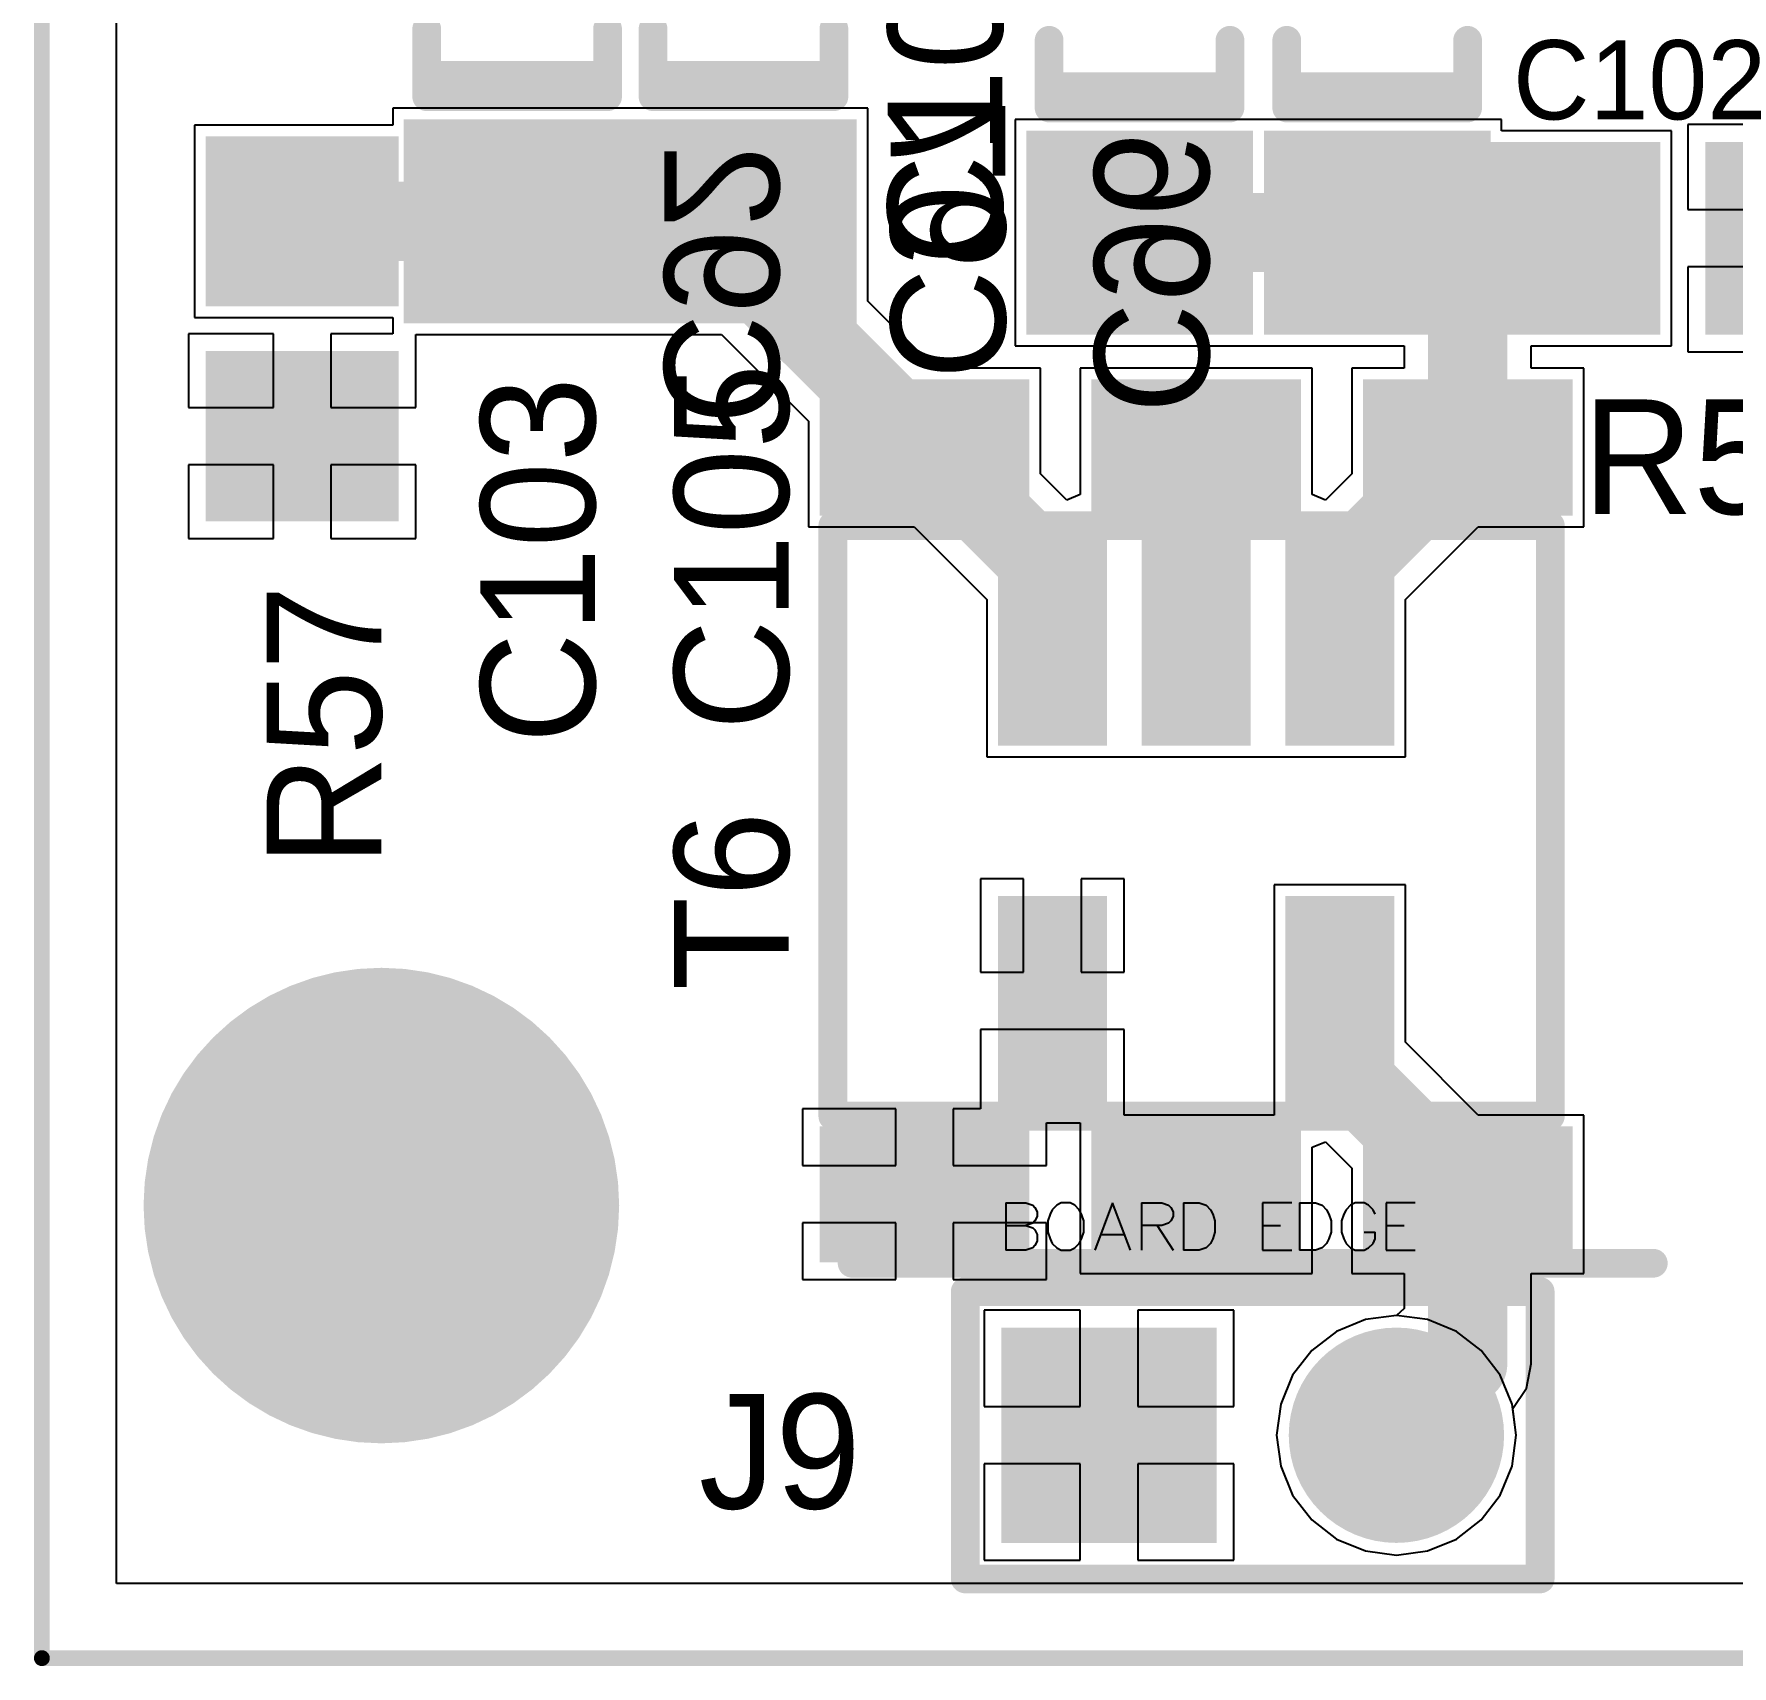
# Model space of a CAD drawing. Header units: millimetres. Extents: x 0 to 7.44, y -3.03 to 0.
# Drawn here: x -0.003 to 0.588, y -3.034 to -2.466 of the extents above; entities that cross this region are included whole.
import ezdxf

# ---------------------------------------------------------------- set-up
doc = ezdxf.new("R2010")
doc.units = ezdxf.units.MM
doc.header["$MEASUREMENT"] = 0
for name, color, linetype in [('BottomLayer', 5, 'Continuous'), ('BottomOverlay', 54, 'Continuous'), ('BottomSolder', 6, 'Continuous'), ('KeepOutLayer', 6, 'Continuous'), ('Mechanical1', 6, 'Continuous'), ('MidLayer1', 16, 'Continuous'), ('MidLayer2', 76, 'Continuous'), ('MultiLayer', 9, 'Continuous'), ('PadHoleLayer', 156, 'Continuous'), ('TopLayer', 1, 'Continuous'), ('TopOverlay', 2, 'Continuous'), ('TopPaste', 8, 'Continuous'), ('TopSolder', 216, 'Continuous'), ('ViaHoleLayer', 16, 'Continuous')]:
    doc.layers.add(name, color=color, linetype=linetype)

# ---------------------------------------------------------------- blocks, each defined once
blk = doc.blocks.new('TRANSF_ACORE_141')
at = {"layer": 'TopLayer'}
for points in [[(-0.14961, 0.06201), (-0.11024, 0.06201), (-0.14961, 0.12697), (-0.11024, 0.12697)], [(0.11024, 0.06201), (0.14961, 0.06201), (0.11024, 0.12697), (0.14961, 0.12697)], [(-0.09508, 0.03504), (-0.03012, 0.03504), (-0.09508, 0.06496), (-0.03012, 0.06496)], [(0.03012, 0.03504), (0.09508, 0.03504), (0.03012, 0.06496), (0.09508, 0.06496)], [(-0.14961, -0.03248), (-0.11024, -0.03248), (-0.14961, 0.03248), (-0.11024, 0.03248)], [(0.11024, -0.03248), (0.14961, -0.03248), (0.11024, 0.03248), (0.14961, 0.03248)], [(-0.09508, -0.01496), (-0.03012, -0.01496), (-0.09508, 0.01496), (-0.03012, 0.01496)], [(-0.09508, -0.06496), (-0.03012, -0.06496), (-0.09508, -0.03504), (-0.03012, -0.03504)], [(0.03012, -0.06496), (0.09508, -0.06496), (0.03012, -0.03504), (0.09508, -0.03504)], [(-0.14961, -0.12697), (-0.11024, -0.12697), (-0.14961, -0.06201), (-0.11024, -0.06201)], [(0.11024, -0.12697), (0.14961, -0.12697), (0.11024, -0.06201), (0.14961, -0.06201)]]:
    blk.add_solid(points, dxfattribs=at)
at = {"layer": 'TopOverlay', "const_width": 0.01}
for points in [[(-0.10275, -0.12639), (-0.10275, 0.12324)], [(0.10275, 0.12324), (-0.10275, 0.12324)], [(0.10275, -0.12639), (0.10275, 0.12324)], [(0.10275, -0.12639), (-0.10275, -0.12639)]]:
    blk.add_lwpolyline(points, dxfattribs=at)
at = {"layer": 'TopOverlay', "const_width": 0.005}
for points in [[(-0.10525, 0.12324, 1), (-0.10025, 0.12324, 1)], [(-0.10525, 0.12324, 1), (-0.10025, 0.12324, 1)], [(0.10025, 0.12324, 1), (0.10525, 0.12324, 1)], [(0.10025, 0.12324, 1), (0.10525, 0.12324, 1)], [(-0.10525, -0.12639, 1), (-0.10025, -0.12639, 1)], [(-0.10525, -0.12639, 1), (-0.10025, -0.12639, 1)], [(0.10025, -0.12639, 1), (0.10525, -0.12639, 1)], [(0.10025, -0.12639, 1), (0.10525, -0.12639, 1)]]:
    blk.add_lwpolyline(points, format="xyb", close=True, dxfattribs=at)
at = {"layer": 'TopPaste'}
for points in [[(-0.14961, 0.06201), (-0.11024, 0.06201), (-0.14961, 0.12697), (-0.11024, 0.12697)], [(0.11024, 0.06201), (0.14961, 0.06201), (0.11024, 0.12697), (0.14961, 0.12697)], [(-0.09508, 0.03504), (-0.03012, 0.03504), (-0.09508, 0.06496), (-0.03012, 0.06496)], [(0.03012, 0.03504), (0.09508, 0.03504), (0.03012, 0.06496), (0.09508, 0.06496)], [(-0.14961, -0.03248), (-0.11024, -0.03248), (-0.14961, 0.03248), (-0.11024, 0.03248)], [(0.11024, -0.03248), (0.14961, -0.03248), (0.11024, 0.03248), (0.14961, 0.03248)], [(-0.09508, -0.01496), (-0.03012, -0.01496), (-0.09508, 0.01496), (-0.03012, 0.01496)], [(-0.09508, -0.06496), (-0.03012, -0.06496), (-0.09508, -0.03504), (-0.03012, -0.03504)], [(0.03012, -0.06496), (0.09508, -0.06496), (0.03012, -0.03504), (0.09508, -0.03504)], [(-0.14961, -0.12697), (-0.11024, -0.12697), (-0.14961, -0.06201), (-0.11024, -0.06201)], [(0.11024, -0.12697), (0.14961, -0.12697), (0.11024, -0.06201), (0.14961, -0.06201)]]:
    blk.add_solid(points, dxfattribs=at)
at = {"layer": 'TopSolder'}
for points in [[(-0.15361, 0.05801), (-0.10624, 0.05801), (-0.15361, 0.13097), (-0.10624, 0.13097)], [(0.10624, 0.05801), (0.15361, 0.05801), (0.10624, 0.13097), (0.15361, 0.13097)], [(-0.09908, 0.03104), (-0.02612, 0.03104), (-0.09908, 0.06896), (-0.02612, 0.06896)], [(0.02612, 0.03104), (0.09908, 0.03104), (0.02612, 0.06896), (0.09908, 0.06896)], [(-0.15361, -0.03648), (-0.10624, -0.03648), (-0.15361, 0.03648), (-0.10624, 0.03648)], [(0.10624, -0.03648), (0.15361, -0.03648), (0.10624, 0.03648), (0.15361, 0.03648)], [(-0.09908, -0.01896), (-0.02612, -0.01896), (-0.09908, 0.01896), (-0.02612, 0.01896)], [(-0.09908, -0.06896), (-0.02612, -0.06896), (-0.09908, -0.03104), (-0.02612, -0.03104)], [(0.02612, -0.06896), (0.09908, -0.06896), (0.02612, -0.03104), (0.09908, -0.03104)], [(-0.15361, -0.13097), (-0.10624, -0.13097), (-0.15361, -0.05801), (-0.10624, -0.05801)], [(0.10624, -0.13097), (0.15361, -0.13097), (0.10624, -0.05801), (0.15361, -0.05801)]]:
    blk.add_solid(points, dxfattribs=at)
blk = doc.blocks.new('RES_0805_142')
at = {"layer": 'TopLayer'}
for points in [[(-0.06299, -0.02953), (-0.01181, -0.02953), (-0.06299, 0.02953), (-0.01181, 0.02953)], [(0.01181, -0.02953), (0.06299, -0.02953), (0.01181, 0.02953), (0.06299, 0.02953)]]:
    blk.add_solid(points, dxfattribs=at)
at = {"layer": 'TopPaste'}
for points in [[(-0.06299, -0.02953), (-0.01181, -0.02953), (-0.06299, 0.02953), (-0.01181, 0.02953)], [(0.01181, -0.02953), (0.06299, -0.02953), (0.01181, 0.02953), (0.06299, 0.02953)]]:
    blk.add_solid(points, dxfattribs=at)
at = {"layer": 'TopSolder'}
for points in [[(-0.06699, -0.03353), (-0.00781, -0.03353), (-0.06699, 0.03353), (-0.00781, 0.03353)], [(0.00781, -0.03353), (0.06699, -0.03353), (0.00781, 0.03353), (0.06699, 0.03353)]]:
    blk.add_solid(points, dxfattribs=at)
blk = doc.blocks.new('CAP_1206_143')
at = {"layer": 'TopLayer'}
for points in [[(-0.08661, -0.03543), (-0.02362, -0.03543), (-0.08661, 0.03543), (-0.02362, 0.03543)], [(0.02362, -0.03543), (0.08661, -0.03543), (0.02362, 0.03543), (0.08661, 0.03543)]]:
    blk.add_solid(points, dxfattribs=at)
at = {"layer": 'TopOverlay', "const_width": 0.01}
for points in [[(-0.01178, 0.03146), (0.01178, 0.03146)], [(-0.01178, 0.03146), (-0.01178, -0.03146)], [(-0.00433, 0.03146), (-0.00433, -0.03146)], [(-0.01178, -0.03146), (0.01178, -0.03146)]]:
    blk.add_lwpolyline(points, dxfattribs=at)
at = {"layer": 'TopOverlay', "const_width": 0.005}
for points in [[(-0.01428, 0.03146, 1), (-0.00928, 0.03146, 1)], [(-0.01428, 0.03146, 1), (-0.00928, 0.03146, 1)], [(-0.00683, 0.03146, 1), (-0.00183, 0.03146, 1)], [(0.00928, 0.03146, 1), (0.01428, 0.03146, 1)], [(-0.01428, -0.03146, 1), (-0.00928, -0.03146, 1)], [(-0.01428, -0.03146, 1), (-0.00928, -0.03146, 1)], [(-0.00683, -0.03146, 1), (-0.00183, -0.03146, 1)], [(0.00928, -0.03146, 1), (0.01428, -0.03146, 1)]]:
    blk.add_lwpolyline(points, format="xyb", close=True, dxfattribs=at)
at = {"layer": 'TopPaste'}
for points in [[(-0.08661, -0.03543), (-0.02362, -0.03543), (-0.08661, 0.03543), (-0.02362, 0.03543)], [(0.02362, -0.03543), (0.08661, -0.03543), (0.02362, 0.03543), (0.08661, 0.03543)]]:
    blk.add_solid(points, dxfattribs=at)
at = {"layer": 'TopSolder'}
for points in [[(-0.09061, -0.03943), (-0.01962, -0.03943), (-0.09061, 0.03943), (-0.01962, 0.03943)], [(0.01962, -0.03943), (0.09061, -0.03943), (0.01962, 0.03943), (0.09061, 0.03943)]]:
    blk.add_solid(points, dxfattribs=at)
blk = doc.blocks.new('CAP_1206_144')
at = {"layer": 'TopLayer'}
for points in [[(-0.08661, -0.03543), (-0.02362, -0.03543), (-0.08661, 0.03543), (-0.02362, 0.03543)], [(0.02362, -0.03543), (0.08661, -0.03543), (0.02362, 0.03543), (0.08661, 0.03543)]]:
    blk.add_solid(points, dxfattribs=at)
at = {"layer": 'TopOverlay', "const_width": 0.01}
for points in [[(-0.01178, 0.03146), (0.01178, 0.03146)], [(-0.01178, 0.03146), (-0.01178, -0.03146)], [(-0.00433, 0.03146), (-0.00433, -0.03146)], [(-0.01178, -0.03146), (0.01178, -0.03146)]]:
    blk.add_lwpolyline(points, dxfattribs=at)
at = {"layer": 'TopOverlay', "const_width": 0.005}
for points in [[(-0.01428, 0.03146, 1), (-0.00928, 0.03146, 1)], [(-0.01428, 0.03146, 1), (-0.00928, 0.03146, 1)], [(-0.00683, 0.03146, 1), (-0.00183, 0.03146, 1)], [(0.00928, 0.03146, 1), (0.01428, 0.03146, 1)], [(-0.01428, -0.03146, 1), (-0.00928, -0.03146, 1)], [(-0.01428, -0.03146, 1), (-0.00928, -0.03146, 1)], [(-0.00683, -0.03146, 1), (-0.00183, -0.03146, 1)], [(0.00928, -0.03146, 1), (0.01428, -0.03146, 1)]]:
    blk.add_lwpolyline(points, format="xyb", close=True, dxfattribs=at)
at = {"layer": 'TopPaste'}
for points in [[(-0.08661, -0.03543), (-0.02362, -0.03543), (-0.08661, 0.03543), (-0.02362, 0.03543)], [(0.02362, -0.03543), (0.08661, -0.03543), (0.02362, 0.03543), (0.08661, 0.03543)]]:
    blk.add_solid(points, dxfattribs=at)
at = {"layer": 'TopSolder'}
for points in [[(-0.09061, -0.03943), (-0.01962, -0.03943), (-0.09061, 0.03943), (-0.01962, 0.03943)], [(0.01962, -0.03943), (0.09061, -0.03943), (0.01962, 0.03943), (0.09061, 0.03943)]]:
    blk.add_solid(points, dxfattribs=at)
blk = doc.blocks.new('644456_2_175')
at = {"layer": 'BottomLayer', "const_width": 0.03346}
blk.add_lwpolyline([(0.03327, -0.025, 1), (0.06673, -0.025, 1)], format="xyb", close=True, dxfattribs=at)
at = {"layer": 'BottomLayer'}
blk.add_solid([(-0.08346, -0.05846), (-0.01654, -0.05846), (-0.08346, 0.00846), (-0.01654, 0.00846)], dxfattribs=at)
at = {"layer": 'BottomSolder', "const_width": 0.03746}
blk.add_lwpolyline([(0.03127, -0.025, 1), (0.06873, -0.025, 1)], format="xyb", close=True, dxfattribs=at)
at = {"layer": 'BottomSolder'}
blk.add_solid([(-0.08746, -0.06246), (-0.01254, -0.06246), (-0.08746, 0.01246), (-0.01254, 0.01246)], dxfattribs=at)
at = {"layer": 'Mechanical1'}
for p, q in [((-0.08591, 0.05582), (-0.08591, 0.03942)), ((-0.08591, 0.05582), (-0.07888, 0.05582)), ((-0.07888, 0.05582), (-0.07654, 0.05504)), ((-0.07654, 0.05504), (-0.07576, 0.05426)), ((-0.07576, 0.05426), (-0.07498, 0.0527)), ((-0.06974, 0.05348), (-0.07052, 0.05192)), ((-0.06818, 0.05504), (-0.06974, 0.05348)), ((-0.06662, 0.05582), (-0.06818, 0.05504)), ((-0.0635, 0.05582), (-0.06662, 0.05582)), ((-0.06193, 0.05504), (-0.0635, 0.05582)), ((-0.06037, 0.05348), (-0.06193, 0.05504)), ((-0.05959, 0.05192), (-0.06037, 0.05348)), ((-0.04873, 0.05582), (-0.05498, 0.03942)), ((-0.04249, 0.03942), (-0.04873, 0.05582)), ((-0.03866, 0.05582), (-0.03866, 0.03942)), ((-0.03866, 0.05582), (-0.03163, 0.05582)), ((-0.03163, 0.05582), (-0.02929, 0.05504)), ((-0.02929, 0.05504), (-0.02851, 0.05426)), ((-0.02851, 0.05426), (-0.02772, 0.0527)), ((-0.02405, 0.05582), (-0.02405, 0.03942)), ((-0.02405, 0.05582), (-0.01859, 0.05582)), ((-0.01859, 0.05582), (-0.01624, 0.05504)), ((-0.01624, 0.05504), (-0.01468, 0.05348)), ((-0.01468, 0.05348), (-0.0139, 0.05192)), ((0.01359, 0.05582), (0.00344, 0.05582)), ((0.00344, 0.05582), (0.00344, 0.03942)), ((0.01633, 0.05582), (0.01633, 0.03942)), ((0.01633, 0.05582), (0.02179, 0.05582)), ((0.02179, 0.05582), (0.02414, 0.05504)), ((0.02414, 0.05504), (0.0257, 0.05348)), ((0.0257, 0.05348), (0.02648, 0.05192)), ((0.03249, 0.05348), (0.03171, 0.05192)), ((0.03405, 0.05504), (0.03249, 0.05348)), ((0.03562, 0.05582), (0.03405, 0.05504)), ((0.03874, 0.05582), (0.03562, 0.05582)), ((0.0403, 0.05504), (0.03874, 0.05582)), ((0.04186, 0.05348), (0.0403, 0.05504)), ((0.04265, 0.05192), (0.04186, 0.05348)), ((0.05655, 0.05582), (0.04639, 0.05582)), ((0.04639, 0.05582), (0.04639, 0.03942)), ((-0.08591, 0.04801), (-0.07888, 0.04801)), ((-0.07654, 0.04879), (-0.07888, 0.04801)), ((-0.07888, 0.04801), (-0.07654, 0.04723)), ((-0.07576, 0.04958), (-0.07654, 0.04879)), ((-0.07498, 0.05114), (-0.07576, 0.04958)), ((-0.07498, 0.0527), (-0.07498, 0.05114)), ((-0.07052, 0.05192), (-0.07131, 0.04958)), ((-0.07131, 0.04958), (-0.07131, 0.04567)), ((-0.05881, 0.04958), (-0.05959, 0.05192)), ((-0.05881, 0.04567), (-0.05881, 0.04958)), ((-0.03163, 0.04801), (-0.03866, 0.04801)), ((-0.03319, 0.04801), (-0.02772, 0.03942)), ((-0.02929, 0.04879), (-0.03163, 0.04801)), ((-0.02851, 0.04958), (-0.02929, 0.04879)), ((-0.02772, 0.05114), (-0.02851, 0.04958)), ((-0.02772, 0.0527), (-0.02772, 0.05114)), ((-0.0139, 0.05192), (-0.01312, 0.04958)), ((-0.01312, 0.04958), (-0.01312, 0.04567)), ((0.00344, 0.04801), (0.00969, 0.04801)), ((0.02648, 0.05192), (0.02726, 0.04958)), ((0.02726, 0.04958), (0.02726, 0.04567)), ((0.03171, 0.05192), (0.03093, 0.04958)), ((0.03093, 0.04958), (0.03093, 0.04567)), ((0.04639, 0.04801), (0.05264, 0.04801)), ((-0.07654, 0.04723), (-0.07576, 0.04645)), ((-0.07576, 0.04645), (-0.07498, 0.04489)), ((-0.07498, 0.04255), (-0.07576, 0.04098)), ((-0.07498, 0.04489), (-0.07498, 0.04255)), ((-0.07131, 0.04567), (-0.07052, 0.04333)), ((-0.07052, 0.04333), (-0.06974, 0.04177)), ((-0.06974, 0.04177), (-0.06818, 0.0402)), ((-0.06193, 0.0402), (-0.06037, 0.04177)), ((-0.06037, 0.04177), (-0.05959, 0.04333)), ((-0.05959, 0.04333), (-0.05881, 0.04567)), ((-0.05264, 0.04489), (-0.04483, 0.04489)), ((-0.01468, 0.04177), (-0.01624, 0.0402)), ((-0.0139, 0.04333), (-0.01468, 0.04177)), ((-0.01312, 0.04567), (-0.0139, 0.04333)), ((0.0257, 0.04177), (0.02414, 0.0402)), ((0.02648, 0.04333), (0.0257, 0.04177)), ((0.02726, 0.04567), (0.02648, 0.04333)), ((0.03093, 0.04567), (0.03171, 0.04333)), ((0.03171, 0.04333), (0.03249, 0.04177)), ((0.03249, 0.04177), (0.03405, 0.0402)), ((0.03874, 0.04567), (0.04265, 0.04567)), ((0.0403, 0.0402), (0.04186, 0.04177)), ((0.04186, 0.04177), (0.04265, 0.04333)), ((0.04265, 0.04333), (0.04265, 0.04567)), ((-0.07888, 0.03942), (-0.08591, 0.03942)), ((-0.07654, 0.0402), (-0.07888, 0.03942)), ((-0.07576, 0.04098), (-0.07654, 0.0402)), ((-0.06818, 0.0402), (-0.06662, 0.03942)), ((-0.06662, 0.03942), (-0.0635, 0.03942)), ((-0.0635, 0.03942), (-0.06193, 0.0402)), ((-0.01859, 0.03942), (-0.02405, 0.03942)), ((-0.01624, 0.0402), (-0.01859, 0.03942)), ((0.00344, 0.03942), (0.01359, 0.03942)), ((0.02179, 0.03942), (0.01633, 0.03942)), ((0.02414, 0.0402), (0.02179, 0.03942)), ((0.03405, 0.0402), (0.03562, 0.03942)), ((0.03562, 0.03942), (0.03874, 0.03942)), ((0.03874, 0.03942), (0.0403, 0.0402)), ((0.04639, 0.03942), (0.05655, 0.03942))]:
    blk.add_line(p, q, dxfattribs=at)
at = {"layer": 'Mechanical1', "const_width": 0.01}
blk.add_lwpolyline([(-0.13937, 0.03485), (0.13937, 0.03485)], dxfattribs=at)
at = {"layer": 'Mechanical1', "const_width": 0.005}
for points in [[(-0.14187, 0.03485, 1), (-0.13687, 0.03485, 1)], [(0.13687, 0.03485, 1), (0.14187, 0.03485, 1)]]:
    blk.add_lwpolyline(points, format="xyb", close=True, dxfattribs=at)
at = {"layer": 'MidLayer1', "const_width": 0.03346}
blk.add_lwpolyline([(0.03327, -0.025, 1), (0.06673, -0.025, 1)], format="xyb", close=True, dxfattribs=at)
at = {"layer": 'MidLayer1'}
blk.add_solid([(-0.08346, -0.05846), (-0.01654, -0.05846), (-0.08346, 0.00846), (-0.01654, 0.00846)], dxfattribs=at)
at = {"layer": 'MidLayer2', "const_width": 0.03346}
blk.add_lwpolyline([(0.03327, -0.025, 1), (0.06673, -0.025, 1)], format="xyb", close=True, dxfattribs=at)
at = {"layer": 'MidLayer2'}
blk.add_solid([(-0.08346, -0.05846), (-0.01654, -0.05846), (-0.08346, 0.00846), (-0.01654, 0.00846)], dxfattribs=at)
at = {"layer": 'MultiLayer', "const_width": 0.03346}
blk.add_lwpolyline([(0.03327, -0.025, 1), (0.06673, -0.025, 1)], format="xyb", close=True, dxfattribs=at)
at = {"layer": 'MultiLayer'}
blk.add_solid([(-0.08346, -0.05846), (-0.01654, -0.05846), (-0.08346, 0.00846), (-0.01654, 0.00846)], dxfattribs=at)
at = {"layer": 'PadHoleLayer', "const_width": 0.02165}
for points in [[(-0.06083, -0.025, 1), (-0.03917, -0.025, 1)], [(0.03917, -0.025, 1), (0.06083, -0.025, 1)]]:
    blk.add_lwpolyline(points, format="xyb", close=True, dxfattribs=at)
at = {"layer": 'TopLayer', "const_width": 0.03346}
blk.add_lwpolyline([(0.03327, -0.025, 1), (0.06673, -0.025, 1)], format="xyb", close=True, dxfattribs=at)
at = {"layer": 'TopLayer'}
blk.add_solid([(-0.08346, -0.05846), (-0.01654, -0.05846), (-0.08346, 0.00846), (-0.01654, 0.00846)], dxfattribs=at)
at = {"layer": 'TopOverlay', "const_width": 0.01}
for points in [[(-0.10001, -0.075), (-0.10001, 0.025)], [(-0.10001, 0.025), (0.10001, 0.025)], [(0.10001, -0.075), (0.10001, 0.025)], [(-0.10001, -0.075), (0.10001, -0.075)]]:
    blk.add_lwpolyline(points, dxfattribs=at)
at = {"layer": 'TopOverlay', "const_width": 0.005}
for points in [[(-0.10251, 0.025, 1), (-0.09751, 0.025, 1)], [(-0.10251, 0.025, 1), (-0.09751, 0.025, 1)], [(0.09751, 0.025, 1), (0.10251, 0.025, 1)], [(0.09751, 0.025, 1), (0.10251, 0.025, 1)], [(-0.10251, -0.075, 1), (-0.09751, -0.075, 1)], [(-0.10251, -0.075, 1), (-0.09751, -0.075, 1)], [(0.09751, -0.075, 1), (0.10251, -0.075, 1)], [(0.09751, -0.075, 1), (0.10251, -0.075, 1)]]:
    blk.add_lwpolyline(points, format="xyb", close=True, dxfattribs=at)
at = {"layer": 'TopSolder', "const_width": 0.03746}
blk.add_lwpolyline([(0.03127, -0.025, 1), (0.06873, -0.025, 1)], format="xyb", close=True, dxfattribs=at)
at = {"layer": 'TopSolder'}
blk.add_solid([(-0.08746, -0.06246), (-0.01254, -0.06246), (-0.08746, 0.01246), (-0.01254, 0.01246)], dxfattribs=at)
blk = doc.blocks.new('CAP_1206_229')
at = {"layer": 'TopLayer'}
for points in [[(-0.08661, -0.03543), (-0.02362, -0.03543), (-0.08661, 0.03543), (-0.02362, 0.03543)], [(0.02362, -0.03543), (0.08661, -0.03543), (0.02362, 0.03543), (0.08661, 0.03543)]]:
    blk.add_solid(points, dxfattribs=at)
at = {"layer": 'TopOverlay', "const_width": 0.01}
for points in [[(-0.01178, 0.03146), (0.01178, 0.03146)], [(-0.01178, 0.03146), (-0.01178, -0.03146)], [(-0.00433, 0.03146), (-0.00433, -0.03146)], [(-0.01178, -0.03146), (0.01178, -0.03146)]]:
    blk.add_lwpolyline(points, dxfattribs=at)
at = {"layer": 'TopOverlay', "const_width": 0.005}
for points in [[(-0.01428, 0.03146, 1), (-0.00928, 0.03146, 1)], [(-0.01428, 0.03146, 1), (-0.00928, 0.03146, 1)], [(-0.00683, 0.03146, 1), (-0.00183, 0.03146, 1)], [(0.00928, 0.03146, 1), (0.01428, 0.03146, 1)], [(-0.01428, -0.03146, 1), (-0.00928, -0.03146, 1)], [(-0.01428, -0.03146, 1), (-0.00928, -0.03146, 1)], [(-0.00683, -0.03146, 1), (-0.00183, -0.03146, 1)], [(0.00928, -0.03146, 1), (0.01428, -0.03146, 1)]]:
    blk.add_lwpolyline(points, format="xyb", close=True, dxfattribs=at)
at = {"layer": 'TopPaste'}
for points in [[(-0.08661, -0.03543), (-0.02362, -0.03543), (-0.08661, 0.03543), (-0.02362, 0.03543)], [(0.02362, -0.03543), (0.08661, -0.03543), (0.02362, 0.03543), (0.08661, 0.03543)]]:
    blk.add_solid(points, dxfattribs=at)
at = {"layer": 'TopSolder'}
for points in [[(-0.09061, -0.03943), (-0.01962, -0.03943), (-0.09061, 0.03943), (-0.01962, 0.03943)], [(0.01962, -0.03943), (0.09061, -0.03943), (0.01962, 0.03943), (0.09061, 0.03943)]]:
    blk.add_solid(points, dxfattribs=at)
blk = doc.blocks.new('RES_0805_230')
at = {"layer": 'TopLayer'}
for points in [[(-0.06299, -0.02953), (-0.01181, -0.02953), (-0.06299, 0.02953), (-0.01181, 0.02953)], [(0.01181, -0.02953), (0.06299, -0.02953), (0.01181, 0.02953), (0.06299, 0.02953)]]:
    blk.add_solid(points, dxfattribs=at)
at = {"layer": 'TopPaste'}
for points in [[(-0.06299, -0.02953), (-0.01181, -0.02953), (-0.06299, 0.02953), (-0.01181, 0.02953)], [(0.01181, -0.02953), (0.06299, -0.02953), (0.01181, 0.02953), (0.06299, 0.02953)]]:
    blk.add_solid(points, dxfattribs=at)
at = {"layer": 'TopSolder'}
for points in [[(-0.06699, -0.03353), (-0.00781, -0.03353), (-0.06699, 0.03353), (-0.00781, 0.03353)], [(0.00781, -0.03353), (0.06699, -0.03353), (0.00781, 0.03353), (0.06699, 0.03353)]]:
    blk.add_solid(points, dxfattribs=at)
blk = doc.blocks.new('CAP_1206_231')
at = {"layer": 'TopLayer'}
for points in [[(-0.08661, -0.03543), (-0.02362, -0.03543), (-0.08661, 0.03543), (-0.02362, 0.03543)], [(0.02362, -0.03543), (0.08661, -0.03543), (0.02362, 0.03543), (0.08661, 0.03543)]]:
    blk.add_solid(points, dxfattribs=at)
at = {"layer": 'TopOverlay', "const_width": 0.01}
for points in [[(-0.01178, 0.03146), (0.01178, 0.03146)], [(-0.01178, 0.03146), (-0.01178, -0.03146)], [(-0.00433, 0.03146), (-0.00433, -0.03146)], [(-0.01178, -0.03146), (0.01178, -0.03146)]]:
    blk.add_lwpolyline(points, dxfattribs=at)
at = {"layer": 'TopOverlay', "const_width": 0.005}
for points in [[(-0.01428, 0.03146, 1), (-0.00928, 0.03146, 1)], [(-0.01428, 0.03146, 1), (-0.00928, 0.03146, 1)], [(-0.00683, 0.03146, 1), (-0.00183, 0.03146, 1)], [(0.00928, 0.03146, 1), (0.01428, 0.03146, 1)], [(-0.01428, -0.03146, 1), (-0.00928, -0.03146, 1)], [(-0.01428, -0.03146, 1), (-0.00928, -0.03146, 1)], [(-0.00683, -0.03146, 1), (-0.00183, -0.03146, 1)], [(0.00928, -0.03146, 1), (0.01428, -0.03146, 1)]]:
    blk.add_lwpolyline(points, format="xyb", close=True, dxfattribs=at)
at = {"layer": 'TopPaste'}
for points in [[(-0.08661, -0.03543), (-0.02362, -0.03543), (-0.08661, 0.03543), (-0.02362, 0.03543)], [(0.02362, -0.03543), (0.08661, -0.03543), (0.02362, 0.03543), (0.08661, 0.03543)]]:
    blk.add_solid(points, dxfattribs=at)
at = {"layer": 'TopSolder'}
for points in [[(-0.09061, -0.03943), (-0.01962, -0.03943), (-0.09061, 0.03943), (-0.01962, 0.03943)], [(0.01962, -0.03943), (0.09061, -0.03943), (0.01962, 0.03943), (0.09061, 0.03943)]]:
    blk.add_solid(points, dxfattribs=at)

msp = doc.modelspace()

# ---------------------------------------------------------------- linework, layer by layer
at = {"layer": 'BottomLayer'}
for p, q in [((0.02598, -3.00551), (0.02598, -0.02598)), ((0.36126, -2.91047), (0.3278, -2.91047)), ((0.3278, -2.91047), (0.3278, -2.94394)), ((0.36126, -2.94394), (0.36126, -2.91047)), ((0.41472, -2.91047), (0.38126, -2.91047)), ((0.38126, -2.91047), (0.38126, -2.94394)), ((0.41472, -2.94394), (0.41472, -2.91047)), ((0.47126, -2.91224), (0.46047, -2.91366)), ((0.48205, -2.91366), (0.47126, -2.91224)), ((0.45041, -2.91783), (0.44178, -2.92445)), ((0.46047, -2.91366), (0.45041, -2.91783)), ((0.49211, -2.91783), (0.48205, -2.91366)), ((0.50074, -2.92445), (0.49211, -2.91783)), ((0.44178, -2.92445), (0.43515, -2.93309)), ((0.50737, -2.93309), (0.50074, -2.92445)), ((0.43515, -2.93309), (0.43099, -2.94315)), ((0.51153, -2.94315), (0.50737, -2.93309)), ((0.3278, -2.94394), (0.36126, -2.94394)), ((0.38126, -2.94394), (0.41472, -2.94394)), ((0.43099, -2.94315), (0.42956, -2.95394)), ((0.51296, -2.95394), (0.51153, -2.94315)), ((0.42956, -2.95394), (0.43099, -2.96473)), ((0.51153, -2.96473), (0.51296, -2.95394)), ((0.36126, -2.96394), (0.3278, -2.96394)), ((0.3278, -2.96394), (0.3278, -2.9974)), ((0.36126, -2.9974), (0.36126, -2.96394)), ((0.41472, -2.96394), (0.38126, -2.96394)), ((0.38126, -2.96394), (0.38126, -2.9974)), ((0.41472, -2.9974), (0.41472, -2.96394)), ((0.43099, -2.96473), (0.43515, -2.97478)), ((0.50737, -2.97478), (0.51153, -2.96473)), ((0.43515, -2.97478), (0.44178, -2.98342)), ((0.50074, -2.98342), (0.50737, -2.97478)), ((0.44178, -2.98342), (0.45041, -2.99005)), ((0.49211, -2.99005), (0.50074, -2.98342)), ((0.45041, -2.99005), (0.46047, -2.99421)), ((0.46047, -2.99421), (0.47126, -2.99563)), ((0.47126, -2.99563), (0.48205, -2.99421)), ((0.48205, -2.99421), (0.49211, -2.99005)), ((0.3278, -2.9974), (0.36126, -2.9974)), ((0.38126, -2.9974), (0.41472, -2.9974)), ((7.33622, -3.00551), (0.02598, -3.00551))]:
    msp.add_line(p, q, dxfattribs=at)
at = {"layer": 'BottomLayer', "const_width": 0.07874}
msp.add_lwpolyline([(0.07874, -2.87402, 1), (0.15748, -2.87402, 1)], format="xyb", close=True, dxfattribs=at)
at = {"layer": 'BottomSolder', "const_width": 0.08274}
msp.add_lwpolyline([(0.07674, -2.87402, 1), (0.15948, -2.87402, 1)], format="xyb", close=True, dxfattribs=at)
at = {"layer": 'KeepOutLayer'}
for points, const_width in [([(0, -3.0315), (0, 0)], 0.00551), ([(0, -3.0315), (0, 0)], 0.005), ([(0, -3.0315), (7.3622, -3.0315)], 0.00551), ([(0, -3.0315), (7.3622, -3.0315)], 0.005)]:
    msp.add_lwpolyline(points, dxfattribs=dict(at, const_width=const_width))
for points, const_width in [([(-0.00138, -3.0315, 1), (0.00138, -3.0315, 1)], 0.00276), ([(-0.00138, -3.0315, 1), (0.00138, -3.0315, 1)], 0.00276), ([(-0.00125, -3.0315, 1), (0.00125, -3.0315, 1)], 0.0025), ([(-0.00125, -3.0315, 1), (0.00125, -3.0315, 1)], 0.0025)]:
    msp.add_lwpolyline(points, format="xyb", close=True, dxfattribs=dict(at, const_width=const_width))
at = {"layer": 'MidLayer1', "const_width": 0.07874}
msp.add_lwpolyline([(0.07874, -2.87402, 1), (0.15748, -2.87402, 1)], format="xyb", close=True, dxfattribs=at)
at = {"layer": 'MidLayer2', "const_width": 0.07874}
msp.add_lwpolyline([(0.07874, -2.87402, 1), (0.15748, -2.87402, 1)], format="xyb", close=True, dxfattribs=at)
at = {"layer": 'MultiLayer', "const_width": 0.07874}
msp.add_lwpolyline([(0.07874, -2.87402, 1), (0.15748, -2.87402, 1)], format="xyb", close=True, dxfattribs=at)
at = {"layer": 'TopLayer'}
for p, q in [((0.02598, -3.00551), (0.02598, -0.02598)), ((0.2874, -2.49213), (0.12205, -2.49213)), ((0.12205, -2.49213), (0.12205, -2.49803)), ((0.2874, -2.55933), (0.2874, -2.49213)), ((0.12205, -2.49803), (0.05315, -2.49803)), ((0.05315, -2.49803), (0.05315, -2.56496)), ((0.50787, -2.49606), (0.33858, -2.49606)), ((0.33858, -2.49606), (0.33858, -2.5748)), ((0.50787, -2.5), (0.50787, -2.49606)), ((0.59827, -2.49787), (0.57268, -2.49787)), ((0.57268, -2.49787), (0.57268, -2.5274)), ((0.56693, -2.5), (0.50787, -2.5)), ((0.56693, -2.5748), (0.56693, -2.5)), ((0.57268, -2.5274), (0.59827, -2.5274)), ((0.59827, -2.5474), (0.57268, -2.5474)), ((0.57268, -2.5474), (0.57268, -2.57693)), ((0.31075, -2.58268), (0.2874, -2.55933)), ((0.05315, -2.56496), (0.12205, -2.56496)), ((0.12205, -2.56496), (0.12205, -2.57071)), ((0.08055, -2.57071), (0.05102, -2.57071)), ((0.05102, -2.57071), (0.05102, -2.5963)), ((0.08055, -2.5963), (0.08055, -2.57071)), ((0.12205, -2.57071), (0.10055, -2.57071)), ((0.10055, -2.57071), (0.10055, -2.5963)), ((0.13008, -2.5963), (0.13008, -2.57087)), ((0.13008, -2.57087), (0.23649, -2.57087)), ((0.23649, -2.57087), (0.26673, -2.6011)), ((0.33858, -2.5748), (0.47399, -2.5748)), ((0.47399, -2.5748), (0.47399, -2.58268)), ((0.51814, -2.58268), (0.51814, -2.5748)), ((0.51814, -2.5748), (0.56693, -2.5748)), ((0.57268, -2.57693), (0.59827, -2.57693)), ((0.34744, -2.58268), (0.31075, -2.58268)), ((0.34744, -2.61937), (0.34744, -2.58268)), ((0.44193, -2.58268), (0.36122, -2.58268)), ((0.36122, -2.58268), (0.36122, -2.62661)), ((0.44193, -2.62661), (0.44193, -2.58268)), ((0.47399, -2.58268), (0.45571, -2.58268)), ((0.45571, -2.58268), (0.45571, -2.61937)), ((0.53642, -2.58268), (0.51814, -2.58268)), ((0.53642, -2.6378), (0.53642, -2.58268)), ((0.05102, -2.5963), (0.08055, -2.5963)), ((0.10055, -2.5963), (0.13008, -2.5963)), ((0.26673, -2.6011), (0.26673, -2.6378)), ((0.08055, -2.6163), (0.05102, -2.6163)), ((0.05102, -2.6163), (0.05102, -2.64189)), ((0.08055, -2.64189), (0.08055, -2.6163)), ((0.13008, -2.6163), (0.10055, -2.6163)), ((0.10055, -2.6163), (0.10055, -2.64189)), ((0.13008, -2.64189), (0.13008, -2.6163)), ((0.3566, -2.62853), (0.34744, -2.61937)), ((0.45571, -2.61937), (0.44655, -2.62853)), ((0.36122, -2.62661), (0.3566, -2.62853)), ((0.44655, -2.62853), (0.44193, -2.62661)), ((0.26673, -2.6378), (0.30342, -2.6378)), ((0.30342, -2.6378), (0.32874, -2.66311)), ((0.47441, -2.66311), (0.49973, -2.6378)), ((0.49973, -2.6378), (0.53642, -2.6378)), ((0.05102, -2.64189), (0.08055, -2.64189)), ((0.10055, -2.64189), (0.13008, -2.64189)), ((0.32874, -2.66311), (0.32874, -2.71791)), ((0.47441, -2.71791), (0.47441, -2.66311)), ((0.32874, -2.71791), (0.37441, -2.71791)), ((0.37441, -2.71791), (0.37441, -2.71791)), ((0.37441, -2.71791), (0.37874, -2.71791)), ((0.37874, -2.71791), (0.37874, -2.71791)), ((0.37874, -2.71791), (0.42441, -2.71791)), ((0.42441, -2.71791), (0.42441, -2.71791)), ((0.42441, -2.71791), (0.42874, -2.71791)), ((0.42874, -2.71791), (0.42874, -2.71791)), ((0.42874, -2.71791), (0.47441, -2.71791)), ((0.34157, -2.76028), (0.32661, -2.76028)), ((0.32661, -2.76028), (0.32661, -2.79276)), ((0.34157, -2.79276), (0.34157, -2.76028)), ((0.37654, -2.76028), (0.36157, -2.76028)), ((0.36157, -2.76028), (0.36157, -2.79276)), ((0.37654, -2.79276), (0.37654, -2.76028)), ((0.47441, -2.7624), (0.42874, -2.7624)), ((0.42874, -2.7624), (0.42874, -2.84252)), ((0.47441, -2.8172), (0.47441, -2.7624)), ((0.32661, -2.79276), (0.34157, -2.79276)), ((0.36157, -2.79276), (0.37654, -2.79276)), ((0.35157, -2.81276), (0.32661, -2.81276)), ((0.32661, -2.81276), (0.32661, -2.84039)), ((0.37654, -2.81276), (0.35157, -2.81276)), ((0.37654, -2.84252), (0.37654, -2.81276)), ((0.49973, -2.84252), (0.47441, -2.8172)), ((0.29709, -2.84039), (0.26461, -2.84039)), ((0.26461, -2.84039), (0.26461, -2.86008)), ((0.29709, -2.86008), (0.29709, -2.84039)), ((0.32661, -2.84039), (0.31709, -2.84039)), ((0.31709, -2.84039), (0.31709, -2.86008)), ((0.34957, -2.86008), (0.34957, -2.84524)), ((0.34957, -2.84524), (0.36122, -2.84524)), ((0.36122, -2.84524), (0.36122, -2.89764)), ((0.42874, -2.84252), (0.37654, -2.84252)), ((0.53642, -2.84252), (0.49973, -2.84252)), ((0.53642, -2.89764), (0.53642, -2.84252)), ((0.44193, -2.8537), (0.44655, -2.85179)), ((0.44655, -2.85179), (0.45571, -2.86095)), ((0.44193, -2.89764), (0.44193, -2.8537)), ((0.26461, -2.86008), (0.29709, -2.86008)), ((0.31709, -2.86008), (0.34957, -2.86008)), ((0.45571, -2.86095), (0.45571, -2.89764)), ((0.29709, -2.88008), (0.26461, -2.88008)), ((0.26461, -2.88008), (0.26461, -2.89976)), ((0.29709, -2.89976), (0.29709, -2.88008)), ((0.34957, -2.88008), (0.31709, -2.88008)), ((0.31709, -2.88008), (0.31709, -2.89976)), ((0.34957, -2.89976), (0.34957, -2.88008)), ((0.26461, -2.89976), (0.29709, -2.89976)), ((0.31709, -2.89976), (0.34957, -2.89976)), ((0.36122, -2.89764), (0.44193, -2.89764)), ((0.45571, -2.89764), (0.47399, -2.89764)), ((0.47399, -2.89764), (0.47399, -2.90985)), ((0.51814, -2.92913), (0.51814, -2.89764)), ((0.51814, -2.89764), (0.53642, -2.89764)), ((0.36126, -2.91047), (0.3278, -2.91047)), ((0.3278, -2.91047), (0.3278, -2.94394)), ((0.36126, -2.94394), (0.36126, -2.91047)), ((0.41472, -2.91047), (0.38126, -2.91047)), ((0.38126, -2.91047), (0.38126, -2.94394)), ((0.41472, -2.94394), (0.41472, -2.91047)), ((0.47126, -2.91224), (0.46047, -2.91366)), ((0.47399, -2.90985), (0.47126, -2.91224)), ((0.45041, -2.91783), (0.44178, -2.92445)), ((0.46047, -2.91366), (0.45041, -2.91783)), ((0.44178, -2.92445), (0.43515, -2.93309)), ((0.51646, -2.93758), (0.51814, -2.92913)), ((0.43515, -2.93309), (0.43099, -2.94315)), ((0.51173, -2.94466), (0.51646, -2.93758)), ((0.3278, -2.94394), (0.36126, -2.94394)), ((0.38126, -2.94394), (0.41472, -2.94394)), ((0.43099, -2.94315), (0.42956, -2.95394)), ((0.51296, -2.95394), (0.51173, -2.94466)), ((0.42956, -2.95394), (0.43099, -2.96473)), ((0.51153, -2.96473), (0.51296, -2.95394)), ((0.36126, -2.96394), (0.3278, -2.96394)), ((0.3278, -2.96394), (0.3278, -2.9974)), ((0.36126, -2.9974), (0.36126, -2.96394)), ((0.41472, -2.96394), (0.38126, -2.96394)), ((0.38126, -2.96394), (0.38126, -2.9974)), ((0.41472, -2.9974), (0.41472, -2.96394)), ((0.43099, -2.96473), (0.43515, -2.97478)), ((0.50737, -2.97478), (0.51153, -2.96473)), ((0.43515, -2.97478), (0.44178, -2.98342)), ((0.50074, -2.98342), (0.50737, -2.97478)), ((0.44178, -2.98342), (0.45041, -2.99005)), ((0.49211, -2.99005), (0.50074, -2.98342)), ((0.45041, -2.99005), (0.46047, -2.99421)), ((0.46047, -2.99421), (0.47126, -2.99563)), ((0.47126, -2.99563), (0.48205, -2.99421)), ((0.48205, -2.99421), (0.49211, -2.99005)), ((0.3278, -2.9974), (0.36126, -2.9974)), ((0.38126, -2.9974), (0.41472, -2.9974)), ((7.33622, -3.00551), (0.02598, -3.00551))]:
    msp.add_line(p, q, dxfattribs=at)
for points, const_width in [([(0.09055, -2.5315), (0.16535, -2.5315)], 0.02756), ([(0.16535, -2.5315), (0.24409, -2.5315)], 0.02756), ([(0.24409, -2.54724), (0.24409, -2.5315)], 0.02756), ([(0.38189, -2.53543), (0.46457, -2.53543)], 0.02756), ([(0.46457, -2.53543), (0.49606, -2.53543)], 0.02756), ([(0.46457, -2.53543), (0.49606, -2.53543)], 0.02756), ([(0.49606, -2.53543), (0.53346, -2.53543)], 0.02756), ([(0.49606, -2.61024), (0.49606, -2.53543)], 0.02756), ([(0.53346, -2.5374), (0.53346, -2.53543)], 0.02756), ([(0.24409, -2.54724), (0.30709, -2.61024)], 0.02756), ([(0.30709, -2.61024), (0.35157, -2.65472)], 0.02756), ([(0.45157, -2.65472), (0.49606, -2.61024)], 0.02756), ([(0.40157, -2.67756), (0.40157, -2.61024)], 0.00906), ([(0.35157, -2.67756), (0.35157, -2.65472)], 0.02756), ([(0.45157, -2.67756), (0.45157, -2.65472)], 0.02756), ([(0.45157, -2.82559), (0.45157, -2.80276)], 0.02756), ([(0.35157, -2.82559), (0.35157, -2.80276)], 0.00906), ([(0.45157, -2.82559), (0.49606, -2.87008)], 0.02756), ([(0.30709, -2.87008), (0.35157, -2.82559)], 0.00906), ([(0.49606, -2.92913), (0.49606, -2.87008)], 0.02756), ([(0.47126, -2.95394), (0.49606, -2.92913)], 0.02756)]:
    msp.add_lwpolyline(points, dxfattribs=dict(at, const_width=const_width))
for points, const_width in [([(0.08366, -2.5315, 1), (0.09744, -2.5315, 1)], 0.01378), ([(0.15846, -2.5315, 1), (0.17224, -2.5315, 1)], 0.01378), ([(0.15846, -2.5315, 1), (0.17224, -2.5315, 1)], 0.01378), ([(0.2372, -2.5315, 1), (0.25098, -2.5315, 1)], 0.01378), ([(0.2372, -2.5315, 1), (0.25098, -2.5315, 1)], 0.01378), ([(0.375, -2.53543, 1), (0.38878, -2.53543, 1)], 0.01378), ([(0.45768, -2.53543, 1), (0.47146, -2.53543, 1)], 0.01378), ([(0.45768, -2.53543, 1), (0.47146, -2.53543, 1)], 0.01378), ([(0.45768, -2.53543, 1), (0.47146, -2.53543, 1)], 0.01378), ([(0.48917, -2.53543, 1), (0.50295, -2.53543, 1)], 0.01378), ([(0.48917, -2.53543, 1), (0.50295, -2.53543, 1)], 0.01378), ([(0.48917, -2.53543, 1), (0.50295, -2.53543, 1)], 0.01378), ([(0.48917, -2.53543, 1), (0.50295, -2.53543, 1)], 0.01378), ([(0.52657, -2.53543, 1), (0.54035, -2.53543, 1)], 0.01378), ([(0.52657, -2.53543, 1), (0.54035, -2.53543, 1)], 0.01378), ([(0.52657, -2.5374, 1), (0.54035, -2.5374, 1)], 0.01378), ([(0.2372, -2.54724, 1), (0.25098, -2.54724, 1)], 0.01378), ([(0.2372, -2.54724, 1), (0.25098, -2.54724, 1)], 0.01378), ([(0.3002, -2.61024, 1), (0.31398, -2.61024, 1)], 0.01378), ([(0.3002, -2.61024, 1), (0.31398, -2.61024, 1)], 0.01378), ([(0.48917, -2.61024, 1), (0.50295, -2.61024, 1)], 0.01378), ([(0.48917, -2.61024, 1), (0.50295, -2.61024, 1)], 0.01378), ([(0.39931, -2.61024, 1), (0.40384, -2.61024, 1)], 0.00453), ([(0.34469, -2.65472, 1), (0.35846, -2.65472, 1)], 0.01378), ([(0.34469, -2.65472, 1), (0.35846, -2.65472, 1)], 0.01378), ([(0.44468, -2.65472, 1), (0.45846, -2.65472, 1)], 0.01378), ([(0.44468, -2.65472, 1), (0.45846, -2.65472, 1)], 0.01378), ([(0.34469, -2.67756, 1), (0.35846, -2.67756, 1)], 0.01378), ([(0.44468, -2.67756, 1), (0.45846, -2.67756, 1)], 0.01378), ([(0.39931, -2.67756, 1), (0.40384, -2.67756, 1)], 0.00453), ([(0.44468, -2.80276, 1), (0.45846, -2.80276, 1)], 0.01378), ([(0.07874, -2.87402, 1), (0.15748, -2.87402, 1)], 0.07874), ([(0.34931, -2.80276, 1), (0.35384, -2.80276, 1)], 0.00453), ([(0.44468, -2.82559, 1), (0.45846, -2.82559, 1)], 0.01378), ([(0.44468, -2.82559, 1), (0.45846, -2.82559, 1)], 0.01378), ([(0.34931, -2.82559, 1), (0.35384, -2.82559, 1)], 0.00453), ([(0.34931, -2.82559, 1), (0.35384, -2.82559, 1)], 0.00453), ([(0.48917, -2.87008, 1), (0.50295, -2.87008, 1)], 0.01378), ([(0.48917, -2.87008, 1), (0.50295, -2.87008, 1)], 0.01378), ([(0.30482, -2.87008, 1), (0.30935, -2.87008, 1)], 0.00453), ([(0.48917, -2.92913, 1), (0.50295, -2.92913, 1)], 0.01378), ([(0.48917, -2.92913, 1), (0.50295, -2.92913, 1)], 0.01378), ([(0.46437, -2.95394, 1), (0.47815, -2.95394, 1)], 0.01378)]:
    msp.add_lwpolyline(points, format="xyb", close=True, dxfattribs=dict(at, const_width=const_width))
at = {"layer": 'TopSolder', "const_width": 0.08274}
msp.add_lwpolyline([(0.07674, -2.87402, 1), (0.15948, -2.87402, 1)], format="xyb", close=True, dxfattribs=at)
at = {"layer": 'ViaHoleLayer', "const_width": 0.05906}
msp.add_lwpolyline([(0.08858, -2.87402, 1), (0.14764, -2.87402, 1)], format="xyb", close=True, dxfattribs=at)

# ---------------------------------------------------------------- block references
for name, p, rotation in [('CAP_1206_231', (0.16535, -2.47638), 90), ('CAP_1206_143', (0.24409, -2.47638), 90), ('CAP_1206_229', (0.38189, -2.48032), 90), ('CAP_1206_144', (0.46457, -2.48032), 90), ('RES_0805_230', (0.09055, -2.5689), 270), ('RES_0805_142', (0.57087, -2.5374), 180), ('TRANSF_ACORE_141', (0.40157, -2.74016), 270)]:
    msp.add_blockref(name, p, dxfattribs=dict(rotation=rotation))
msp.add_blockref('644456_2_175', (0.42126, -2.92894))

# ---------------------------------------------------------------- texts
at = {"layer": 'BottomOverlay', "text_generation_flag": 2}
for s, p in [('C97', (0.29528, -2.58661)), ('C96', (0.36614, -2.59843)), ('C92', (0.21654, -2.60236))]:
    msp.add_text(s, height=0.039894, rotation=270, dxfattribs=at).set_placement(p)
at = {"layer": 'TopOverlay'}
for s, p in [('C106', (0.33419, -2.5469)), ('C105', (0.25984, -2.70866)), ('C103', (0.19246, -2.71322)), ('R57', (0.11811, -2.75591)), ('T6', (0.25984, -2.79921))]:
    msp.add_text(s, height=0.039894, rotation=90, dxfattribs=at).set_placement(p)
for s, height, p in [('C102', 0.027559, (0.51181, -2.49606)), ('R56', 0.039894, (0.53607, -2.6334)), ('J9', 0.039894, (0.22856, -2.97947))]:
    msp.add_text(s, height=height, dxfattribs=at).set_placement(p)

doc.saveas('drawing.dxf')
